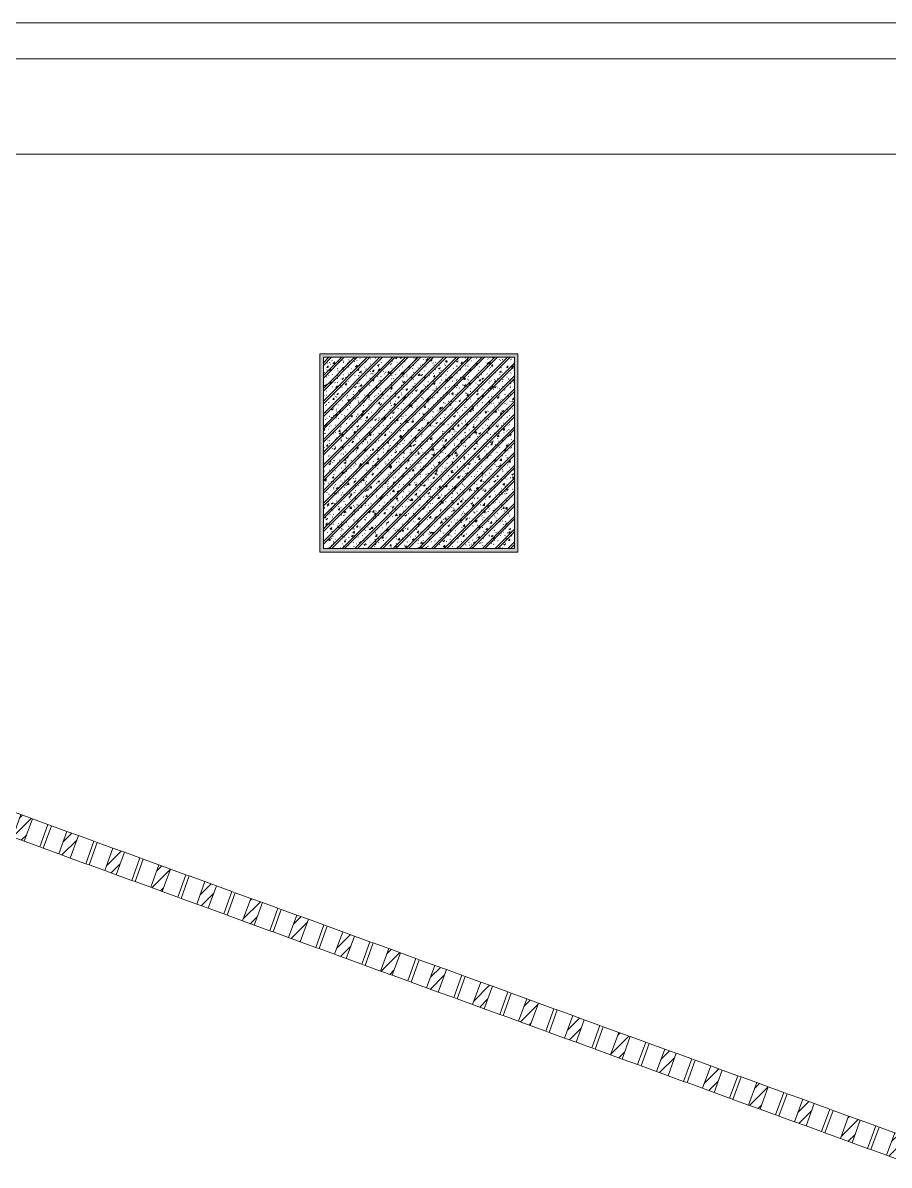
# Model space of a CAD drawing. Header units: millimetres. Extents: x -32090 to 18410, y 18847 to 76047.
# Drawn here: x -18549 to -14920, y 71265 to 76047 of the extents above; entities that cross this region are included whole.
import ezdxf

# ---------------------------------------------------------------- set-up
doc = ezdxf.new("R2010")
doc.units = ezdxf.units.MM
for name, color, linetype, lineweight in [('A-FLOR', 192, 'Continuous', 5), ('A-GLAZ-CURT', 52, 'Continuous', 5), ('A-GLAZ-CWMG', 51, 'Continuous', 5), ('A-WALL', 113, 'Continuous', 5), ('A-WALL-PATT', 111, 'Continuous', 5), ('S-COLS', 52, 'Continuous', 5)]:
    doc.layers.add(name, color=color, linetype=linetype, lineweight=lineweight)

# ---------------------------------------------------------------- blocks, each defined once
blk = doc.blocks.new('GUTTER_1 - GUTTER_1-8544427-1st Traffic Floor Plan - Pedestrian')
at = {"layer": 'A-FLOR'}
for p, q in [((-32089.9, 76047.2), (18410.1, 76047.2)), ((18260.1, 75897.2), (-31939.9, 75897.2))]:
    blk.add_line(p, q, dxfattribs=at)
blk = doc.blocks.new('X Block - X Block-V633-1st Traffic Floor Plan - Pedestrian')
at = {"layer": 'A-GLAZ-CURT'}
h = blk.add_hatch(dxfattribs=at)
h.set_pattern_fill('FP_627', color=256, style=0, pattern_type=2)
h.set_pattern_definition([(65, (42280.587, -61949.525), (-31.720773, 14.791639), [])])
h.paths.add_polyline_path([(-33.3, -50), (18.3, -50), (18.3, 50), (-33.3, 50)])
for p, q in [((-102.5, 50), (-102.5, -50)), ((-102.5, 50), (-33.3, 50)), ((18.3, 50), (-33.3, 50)), ((-33.3, 50), (-33.3, -50)), ((18.3, -50), (18.3, 50)), ((18.3, 50), (87.5, 50)), ((87.5, 50), (87.5, -50)), ((-33.3, -50), (-102.5, -50)), ((-33.3, -50), (18.3, -50)), ((87.5, -50), (18.3, -50))]:
    blk.add_line(p, q, dxfattribs=at)
blk = doc.blocks.new('Rectangular Mullion - 15 x 100mm-V155-1st Traffic Floor Plan - Pedestrian')
at = {"layer": 'A-GLAZ-CWMG'}
for p, q in [((-23149.9, 65882), (-23134.9, 65882)), ((-23134.9, 65782), (-23149.9, 65782))]:
    blk.add_line(p, q, dxfattribs=at)
blk = doc.blocks.new('X Block - X Block-V634-1st Traffic Floor Plan - Pedestrian')
at = {"layer": 'A-GLAZ-CURT'}
h = blk.add_hatch(dxfattribs=at)
h.set_pattern_fill('FP_628', color=256, style=0, pattern_type=2)
h.set_pattern_definition([(65, (42075.587, -61949.525), (-31.720773, 14.791639), [])])
h.paths.add_polyline_path([(18.3, -50), (18.3, 50), (-33.3, 50), (-33.3, -50), (-13.5, -50)])
for p, q in [((-102.5, 50), (-102.5, -50)), ((-102.5, 50), (-33.3, 50)), ((18.3, 50), (-33.3, 50)), ((-33.3, 50), (-33.3, -50)), ((18.3, -50), (18.3, 50)), ((18.3, 50), (87.5, 50)), ((87.5, 50), (87.5, -50)), ((-33.3, -50), (-102.5, -50)), ((-33.3, -50), (18.3, -50)), ((87.5, -50), (18.3, -50))]:
    blk.add_line(p, q, dxfattribs=at)
blk = doc.blocks.new('X Block - X Block-V635-1st Traffic Floor Plan - Pedestrian')
at = {"layer": 'A-GLAZ-CURT'}
h = blk.add_hatch(dxfattribs=at)
h.set_pattern_fill('FP_629', color=256, style=0, pattern_type=2)
h.set_pattern_definition([(65, (41870.587, -61949.525), (-31.720773, 14.791639), [])])
h.paths.add_polyline_path([(18.3, -50), (18.3, 50), (-33.3, 50), (-33.3, -50)])
for p, q in [((-102.5, 50), (-102.5, -50)), ((-102.5, 50), (-33.3, 50)), ((18.3, 50), (-33.3, 50)), ((-33.3, 50), (-33.3, -50)), ((18.3, -50), (18.3, 50)), ((18.3, 50), (87.5, 50)), ((87.5, 50), (87.5, -50)), ((-33.3, -50), (-102.5, -50)), ((-33.3, -50), (18.3, -50)), ((87.5, -50), (18.3, -50))]:
    blk.add_line(p, q, dxfattribs=at)
blk = doc.blocks.new('X Block - X Block-V636-1st Traffic Floor Plan - Pedestrian')
at = {"layer": 'A-GLAZ-CURT'}
h = blk.add_hatch(dxfattribs=at)
h.set_pattern_fill('FP_630', color=256, style=0, pattern_type=2)
h.set_pattern_definition([(65, (41665.587, -61949.525), (-31.720773, 14.791639), [])])
h.paths.add_polyline_path([(-33.3, 50), (-33.3, -50), (18.3, -50), (18.3, 50)])
for p, q in [((-102.5, 50), (-102.5, -50)), ((-102.5, 50), (-33.3, 50)), ((18.3, 50), (-33.3, 50)), ((-33.3, 50), (-33.3, -50)), ((18.3, -50), (18.3, 50)), ((18.3, 50), (87.5, 50)), ((87.5, 50), (87.5, -50)), ((-33.3, -50), (-102.5, -50)), ((-33.3, -50), (18.3, -50)), ((87.5, -50), (18.3, -50))]:
    blk.add_line(p, q, dxfattribs=at)
blk = doc.blocks.new('X Block - X Block-V637-1st Traffic Floor Plan - Pedestrian')
at = {"layer": 'A-GLAZ-CURT'}
h = blk.add_hatch(dxfattribs=at)
h.set_pattern_fill('FP_631', color=256, style=0, pattern_type=2)
h.set_pattern_definition([(65, (41460.587, -61949.525), (-31.720773, 14.791639), [])])
h.paths.add_polyline_path([(18.3, -50), (18.3, 50), (-33.3, 50), (-33.3, -50), (-13.3, -50)])
for p, q in [((-102.5, 50), (-102.5, -50)), ((-102.5, 50), (-33.3, 50)), ((18.3, 50), (-33.3, 50)), ((-33.3, 50), (-33.3, -50)), ((18.3, -50), (18.3, 50)), ((18.3, 50), (87.5, 50)), ((87.5, 50), (87.5, -50)), ((-33.3, -50), (-102.5, -50)), ((-33.3, -50), (18.3, -50)), ((87.5, -50), (18.3, -50))]:
    blk.add_line(p, q, dxfattribs=at)
blk = doc.blocks.new('X Block - X Block-V638-1st Traffic Floor Plan - Pedestrian')
at = {"layer": 'A-GLAZ-CURT'}
h = blk.add_hatch(dxfattribs=at)
h.set_pattern_fill('FP_632', color=256, style=0, pattern_type=2)
h.set_pattern_definition([(65, (41255.587, -61949.525), (-31.720773, 14.791639), [])])
h.paths.add_polyline_path([(-33.3, -50), (18.3, -50), (18.3, 50), (-33.3, 50)])
for p, q in [((-102.5, 50), (-102.5, -50)), ((-102.5, 50), (-33.3, 50)), ((18.3, 50), (-33.3, 50)), ((-33.3, 50), (-33.3, -50)), ((18.3, -50), (18.3, 50)), ((18.3, 50), (87.5, 50)), ((87.5, 50), (87.5, -50)), ((-33.3, -50), (-102.5, -50)), ((-33.3, -50), (18.3, -50)), ((87.5, -50), (18.3, -50))]:
    blk.add_line(p, q, dxfattribs=at)
blk = doc.blocks.new('X Block - X Block-V639-1st Traffic Floor Plan - Pedestrian')
at = {"layer": 'A-GLAZ-CURT'}
h = blk.add_hatch(dxfattribs=at)
h.set_pattern_fill('FP_633', color=256, style=0, pattern_type=2)
h.set_pattern_definition([(65, (41050.587, -61949.525), (-31.720773, 14.791639), [])])
h.paths.add_polyline_path([(18.3, -50), (18.3, 50), (-33.3, 50), (-33.3, -50)])
for p, q in [((-102.5, 50), (-102.5, -50)), ((-102.5, 50), (-33.3, 50)), ((18.3, 50), (-33.3, 50)), ((-33.3, 50), (-33.3, -50)), ((18.3, -50), (18.3, 50)), ((18.3, 50), (87.5, 50)), ((87.5, 50), (87.5, -50)), ((-33.3, -50), (-102.5, -50)), ((-33.3, -50), (18.3, -50)), ((87.5, -50), (18.3, -50))]:
    blk.add_line(p, q, dxfattribs=at)
blk = doc.blocks.new('X Block - X Block-V640-1st Traffic Floor Plan - Pedestrian')
at = {"layer": 'A-GLAZ-CURT'}
h = blk.add_hatch(dxfattribs=at)
h.set_pattern_fill('FP_634', color=256, style=0, pattern_type=2)
h.set_pattern_definition([(65, (40845.587, -61949.525), (-31.720773, 14.791639), [])])
h.paths.add_polyline_path([(18.3, -50), (18.3, 50), (-33.3, 50), (-33.3, -50), (-13.1, -50)])
for p, q in [((-102.5, 50), (-102.5, -50)), ((-102.5, 50), (-33.3, 50)), ((18.3, 50), (-33.3, 50)), ((-33.3, 50), (-33.3, -50)), ((18.3, -50), (18.3, 50)), ((18.3, 50), (87.5, 50)), ((87.5, 50), (87.5, -50)), ((-33.3, -50), (-102.5, -50)), ((-33.3, -50), (18.3, -50)), ((87.5, -50), (18.3, -50))]:
    blk.add_line(p, q, dxfattribs=at)
blk = doc.blocks.new('X Block - X Block-V641-1st Traffic Floor Plan - Pedestrian')
at = {"layer": 'A-GLAZ-CURT'}
h = blk.add_hatch(dxfattribs=at)
h.set_pattern_fill('FP_635', color=256, style=0, pattern_type=2)
h.set_pattern_definition([(65, (40640.587, -61949.525), (-31.720773, 14.791639), [])])
h.paths.add_polyline_path([(-33.3, 50), (-33.3, -50), (18.3, -50), (18.3, 50)])
for p, q in [((-102.5, 50), (-102.5, -50)), ((-102.5, 50), (-33.3, 50)), ((18.3, 50), (-33.3, 50)), ((-33.3, 50), (-33.3, -50)), ((18.3, -50), (18.3, 50)), ((18.3, 50), (87.5, 50)), ((87.5, 50), (87.5, -50)), ((-33.3, -50), (-102.5, -50)), ((-33.3, -50), (18.3, -50)), ((87.5, -50), (18.3, -50))]:
    blk.add_line(p, q, dxfattribs=at)
blk = doc.blocks.new('X Block - X Block-V642-1st Traffic Floor Plan - Pedestrian')
at = {"layer": 'A-GLAZ-CURT'}
h = blk.add_hatch(dxfattribs=at)
h.set_pattern_fill('FP_636', color=256, style=0, pattern_type=2)
h.set_pattern_definition([(65, (40435.587, -61949.525), (-31.720773, 14.791639), [])])
h.paths.add_polyline_path([(-33.3, -50), (18.3, -50), (18.3, 50), (-33.3, 50)])
for p, q in [((-102.5, 50), (-102.5, -50)), ((-102.5, 50), (-33.3, 50)), ((18.3, 50), (-33.3, 50)), ((-33.3, 50), (-33.3, -50)), ((18.3, -50), (18.3, 50)), ((18.3, 50), (87.5, 50)), ((87.5, 50), (87.5, -50)), ((-33.3, -50), (-102.5, -50)), ((-33.3, -50), (18.3, -50)), ((87.5, -50), (18.3, -50))]:
    blk.add_line(p, q, dxfattribs=at)
blk = doc.blocks.new('X Block - X Block-V643-1st Traffic Floor Plan - Pedestrian')
at = {"layer": 'A-GLAZ-CURT'}
h = blk.add_hatch(dxfattribs=at)
h.set_pattern_fill('FP_637', color=256, style=0, pattern_type=2)
h.set_pattern_definition([(65, (40230.587, -61949.525), (-31.720773, 14.791639), [])])
h.paths.add_polyline_path([(18.3, -50), (18.3, 50), (-33.3, 50), (-33.3, -50), (-12.9, -50)])
for p, q in [((-102.5, 50), (-102.5, -50)), ((-102.5, 50), (-33.3, 50)), ((18.3, 50), (-33.3, 50)), ((-33.3, 50), (-33.3, -50)), ((18.3, -50), (18.3, 50)), ((18.3, 50), (87.5, 50)), ((87.5, 50), (87.5, -50)), ((-33.3, -50), (-102.5, -50)), ((-33.3, -50), (18.3, -50)), ((87.5, -50), (18.3, -50))]:
    blk.add_line(p, q, dxfattribs=at)
blk = doc.blocks.new('X Block - X Block-V644-1st Traffic Floor Plan - Pedestrian')
at = {"layer": 'A-GLAZ-CURT'}
h = blk.add_hatch(dxfattribs=at)
h.set_pattern_fill('FP_638', color=256, style=0, pattern_type=2)
h.set_pattern_definition([(65, (40025.587, -61949.525), (-31.720773, 14.791639), [])])
h.paths.add_polyline_path([(-33.3, -50), (18.3, -50), (18.3, 50), (-33.3, 50)])
for p, q in [((-102.5, 50), (-102.5, -50)), ((-102.5, 50), (-33.3, 50)), ((18.3, 50), (-33.3, 50)), ((-33.3, 50), (-33.3, -50)), ((18.3, -50), (18.3, 50)), ((18.3, 50), (87.5, 50)), ((87.5, 50), (87.5, -50)), ((-33.3, -50), (-102.5, -50)), ((-33.3, -50), (18.3, -50)), ((87.5, -50), (18.3, -50))]:
    blk.add_line(p, q, dxfattribs=at)
blk = doc.blocks.new('X Block - X Block-V645-1st Traffic Floor Plan - Pedestrian')
at = {"layer": 'A-GLAZ-CURT'}
h = blk.add_hatch(dxfattribs=at)
h.set_pattern_fill('FP_639', color=256, style=0, pattern_type=2)
h.set_pattern_definition([(65, (39820.587, -61949.525), (-31.720773, 14.791639), [])])
h.paths.add_polyline_path([(-33.3, -50), (18.3, -50), (18.3, 50), (-33.3, 50)])
for p, q in [((-102.5, 50), (-102.5, -50)), ((-102.5, 50), (-33.3, 50)), ((18.3, 50), (-33.3, 50)), ((-33.3, 50), (-33.3, -50)), ((18.3, -50), (18.3, 50)), ((18.3, 50), (87.5, 50)), ((87.5, 50), (87.5, -50)), ((-33.3, -50), (-102.5, -50)), ((-33.3, -50), (18.3, -50)), ((87.5, -50), (18.3, -50))]:
    blk.add_line(p, q, dxfattribs=at)
blk = doc.blocks.new('X Block - X Block-V646-1st Traffic Floor Plan - Pedestrian')
at = {"layer": 'A-GLAZ-CURT'}
h = blk.add_hatch(dxfattribs=at)
h.set_pattern_fill('FP_640', color=256, style=0, pattern_type=2)
h.set_pattern_definition([(65, (39615.587, -61949.525), (-31.720773, 14.791639), [])])
h.paths.add_polyline_path([(18.3, -50), (18.3, 50), (-33.3, 50), (-33.3, -50), (-12.7, -50)])
for p, q in [((-102.5, 50), (-102.5, -50)), ((-102.5, 50), (-33.3, 50)), ((18.3, 50), (-33.3, 50)), ((-33.3, 50), (-33.3, -50)), ((18.3, -50), (18.3, 50)), ((18.3, 50), (87.5, 50)), ((87.5, 50), (87.5, -50)), ((-33.3, -50), (-102.5, -50)), ((-33.3, -50), (18.3, -50)), ((87.5, -50), (18.3, -50))]:
    blk.add_line(p, q, dxfattribs=at)
blk = doc.blocks.new('X Block - X Block-V647-1st Traffic Floor Plan - Pedestrian')
at = {"layer": 'A-GLAZ-CURT'}
h = blk.add_hatch(dxfattribs=at)
h.set_pattern_fill('FP_641', color=256, style=0, pattern_type=2)
h.set_pattern_definition([(65, (39410.587, -61949.525), (-31.720773, 14.791639), [])])
h.paths.add_polyline_path([(18.3, -50), (18.3, 50), (-33.3, 50), (-33.3, -50)])
for p, q in [((-102.5, 50), (-102.5, -50)), ((-102.5, 50), (-33.3, 50)), ((18.3, 50), (-33.3, 50)), ((-33.3, 50), (-33.3, -50)), ((18.3, -50), (18.3, 50)), ((18.3, 50), (87.5, 50)), ((87.5, 50), (87.5, -50)), ((-33.3, -50), (-102.5, -50)), ((-33.3, -50), (18.3, -50)), ((87.5, -50), (18.3, -50))]:
    blk.add_line(p, q, dxfattribs=at)
blk = doc.blocks.new('X Block - X Block-V648-1st Traffic Floor Plan - Pedestrian')
at = {"layer": 'A-GLAZ-CURT'}
h = blk.add_hatch(dxfattribs=at)
h.set_pattern_fill('FP_642', color=256, style=0, pattern_type=2)
h.set_pattern_definition([(65, (39205.587, -61949.525), (-31.720773, 14.791639), [])])
h.paths.add_polyline_path([(-33.3, -50), (18.3, -50), (18.3, 50), (-33.3, 50)])
for p, q in [((-102.5, 50), (-102.5, -50)), ((-102.5, 50), (-33.3, 50)), ((18.3, 50), (-33.3, 50)), ((-33.3, 50), (-33.3, -50)), ((18.3, -50), (18.3, 50)), ((18.3, 50), (87.5, 50)), ((87.5, 50), (87.5, -50)), ((-33.3, -50), (-102.5, -50)), ((-33.3, -50), (18.3, -50)), ((87.5, -50), (18.3, -50))]:
    blk.add_line(p, q, dxfattribs=at)
blk = doc.blocks.new('X Block - X Block-V649-1st Traffic Floor Plan - Pedestrian')
at = {"layer": 'A-GLAZ-CURT'}
h = blk.add_hatch(dxfattribs=at)
h.set_pattern_fill('FP_643', color=256, style=0, pattern_type=2)
h.set_pattern_definition([(65, (39000.587, -61949.525), (-31.720773, 14.791639), [])])
h.paths.add_polyline_path([(18.3, -50), (18.3, 50), (-33.3, 50), (-33.3, -50), (-12.4, -50)])
for p, q in [((-102.5, 50), (-102.5, -50)), ((-102.5, 50), (-33.3, 50)), ((18.3, 50), (-33.3, 50)), ((-33.3, 50), (-33.3, -50)), ((18.3, -50), (18.3, 50)), ((18.3, 50), (87.5, 50)), ((87.5, 50), (87.5, -50)), ((-33.3, -50), (-102.5, -50)), ((-33.3, -50), (18.3, -50)), ((87.5, -50), (18.3, -50))]:
    blk.add_line(p, q, dxfattribs=at)
blk = doc.blocks.new('X Block - X Block-V650-1st Traffic Floor Plan - Pedestrian')
at = {"layer": 'A-GLAZ-CURT'}
h = blk.add_hatch(dxfattribs=at)
h.set_pattern_fill('FP_644', color=256, style=0, pattern_type=2)
h.set_pattern_definition([(65, (38795.587, -61949.525), (-31.720773, 14.791639), [])])
h.paths.add_polyline_path([(-33.3, 50), (-33.3, -50), (18.3, -50), (18.3, 50)])
for p, q in [((-102.5, 50), (-102.5, -50)), ((-102.5, 50), (-33.3, 50)), ((18.3, 50), (-33.3, 50)), ((-33.3, 50), (-33.3, -50)), ((18.3, -50), (18.3, 50)), ((18.3, 50), (87.5, 50)), ((87.5, 50), (87.5, -50)), ((-33.3, -50), (-102.5, -50)), ((-33.3, -50), (18.3, -50)), ((87.5, -50), (18.3, -50))]:
    blk.add_line(p, q, dxfattribs=at)
blk = doc.blocks.new('X Block - X Block-V651-1st Traffic Floor Plan - Pedestrian')
at = {"layer": 'A-GLAZ-CURT'}
h = blk.add_hatch(dxfattribs=at)
h.set_pattern_fill('FP_645', color=256, style=0, pattern_type=2)
h.set_pattern_definition([(65, (38590.587, -61949.525), (-31.720773, 14.791639), [])])
h.paths.add_polyline_path([(18.3, -50), (18.3, 50), (-33.3, 50), (-33.3, -50)])
for p, q in [((-102.5, 50), (-102.5, -50)), ((-102.5, 50), (-33.3, 50)), ((18.3, 50), (-33.3, 50)), ((-33.3, 50), (-33.3, -50)), ((18.3, -50), (18.3, 50)), ((18.3, 50), (87.5, 50)), ((87.5, 50), (87.5, -50)), ((-33.3, -50), (-102.5, -50)), ((-33.3, -50), (18.3, -50)), ((87.5, -50), (18.3, -50))]:
    blk.add_line(p, q, dxfattribs=at)
blk = doc.blocks.new('X Block - X Block-V652-1st Traffic Floor Plan - Pedestrian')
at = {"layer": 'A-GLAZ-CURT'}
h = blk.add_hatch(dxfattribs=at)
h.set_pattern_fill('FP_646', color=256, style=0, pattern_type=2)
h.set_pattern_definition([(65, (38385.587, -61949.525), (-31.720773, 14.79164), [])])
h.paths.add_polyline_path([(18.3, -50), (18.3, 50), (-33.3, 50), (-33.3, -50), (-12.2, -50)])
for p, q in [((-102.5, 50), (-102.5, -50)), ((-102.5, 50), (-33.3, 50)), ((18.3, 50), (-33.3, 50)), ((-33.3, 50), (-33.3, -50)), ((18.3, -50), (18.3, 50)), ((18.3, 50), (87.5, 50)), ((87.5, 50), (87.5, -50)), ((-33.3, -50), (-102.5, -50)), ((-33.3, -50), (18.3, -50)), ((87.5, -50), (18.3, -50))]:
    blk.add_line(p, q, dxfattribs=at)

msp = doc.modelspace()

# ---------------------------------------------------------------- hatches: boundary and pattern name
at = {"layer": 'A-WALL-PATT'}
for points in [[(-17304.9, 73832), (-17289.9, 73832), (-17289.9, 74662), (-17304.9, 74662), (-17304.9, 73847)], [(-16489.9, 74647), (-16489.9, 74662), (-17289.9, 74662), (-17289.9, 74647), (-17223.8, 74647)], [(-16474.9, 73832), (-16474.9, 74662), (-16489.9, 74662), (-16489.9, 73832)], [(-16489.9, 73832), (-16489.9, 73847), (-17289.9, 73847), (-17289.9, 73832), (-17223.8, 73832)]]:
    msp.add_hatch(color=256, dxfattribs=at).paths.add_polyline_path(points)
at = {"layer": 'S-COLS'}
h = msp.add_hatch(dxfattribs=at)
h.set_pattern_fill('FP_1', color=256, style=0, pattern_type=2)
h.set_pattern_definition([(50, (0, 0), (63.763904, -5.57885), [6.667, -73.342]), (355, (0, 0), (-12.334876, 66.869514), [5.334, -58.674]), (100.451, (5.314, -0.465), (51.43036, 61.29098), [5.667, -62.332]), (46.184, (0, 17.78), (94.87722, -14.714836), [10.001, -110.014]), (96.636, (7.91, 16.55), (83.09115, 86.5993), [8.5, -93.497]), (351.184, (0, 17.78), (83.09204, 86.59928), [8.001, -88.011]), (21, (8.89, 13.335), (53.064487, -35.792726), [6.667, -73.342]), (326, (8.89, 13.335), (21.63066, 64.46546), [5.334, -58.674]), (71.451, (13.31, 10.35), (74.69646, 28.672367), [5.667, -62.332]), (37.5, (0, 0), (1.080413, 29.594271), [1.676, -56.286, 1.676, -57.887, -58.896]), (37.5, (0, 0), (1.080413, 29.594271), [-117.526, 1.676, -57.22]), (7.5, (0, 0), (23.386368, 35.063507), [1.676, -32.283, 1.676, -54.953, -22.447]), (7.5, (0, 0), (23.386368, 35.063507), [-90.589, 1.676, -20.771]), (327.5, (-19.825, 0), (47.456567, -2.005468), [1.676, -20.549, 1.676, -67.666, -92.011]), (327.5, (-19.825, 0), (47.456567, -2.005468), [-91.567, 1.676, -90.335]), (317.5, (-28.715, 0), (51.844948, 8.89904), [1.676, -27.216, 1.676, -44.374, -65.341]), (317.5, (-28.715, 0), (51.844948, 8.89904), [-74.943, 1.676, -63.665]), (45, (0, 0), (-26.715908, 26.715908), []), (45, (0, 10.89), (-26.715908, 26.715908), [])])
h.paths.add_polyline_path([(-17289.9, 73847), (-16489.9, 73847), (-16489.9, 74647), (-17289.9, 74647)])

# ---------------------------------------------------------------- linework, layer by layer
at = {"layer": 'A-FLOR'}
msp.add_line((-31539.9, 75497.2), (17860.1, 75497.2), dxfattribs=at)
at = {"layer": 'A-WALL', "lineweight": 15}
for p, q in [((-16474.9, 74662), (-17304.9, 74662)), ((-17304.9, 74662), (-17304.9, 73832)), ((-17289.9, 74647), (-16489.9, 74647)), ((-17289.9, 73847), (-17289.9, 74647)), ((-16489.9, 74647), (-16489.9, 73847)), ((-16474.9, 73832), (-16474.9, 74662)), ((-16489.9, 73847), (-17289.9, 73847)), ((-17304.9, 73832), (-16474.9, 73832))]:
    msp.add_line(p, q, dxfattribs=at)
at = {"layer": 'S-COLS', "lineweight": 15}
for p, q in [((-16489.9, 74647), (-17289.9, 74647)), ((-17289.9, 74647), (-17289.9, 73847)), ((-16489.9, 73847), (-16489.9, 74647)), ((-17289.9, 73847), (-16489.9, 73847))]:
    msp.add_line(p, q, dxfattribs=at)

# ---------------------------------------------------------------- block references
at = {"layer": 'A-FLOR'}
msp.add_blockref('GUTTER_1 - GUTTER_1-8544427-1st Traffic Floor Plan - Pedestrian', (0, 0), dxfattribs=at)
at = {"layer": 'A-GLAZ-CURT', "rotation": 340.0000592352971}
for name, p in [('X Block - X Block-V633-1st Traffic Floor Plan - Pedestrian', (-18542.8, 72674.3)), ('X Block - X Block-V634-1st Traffic Floor Plan - Pedestrian', (-18350.2, 72604.2)), ('X Block - X Block-V635-1st Traffic Floor Plan - Pedestrian', (-18157.6, 72534.1)), ('X Block - X Block-V636-1st Traffic Floor Plan - Pedestrian', (-17964.9, 72464)), ('X Block - X Block-V637-1st Traffic Floor Plan - Pedestrian', (-17772.3, 72393.8)), ('X Block - X Block-V638-1st Traffic Floor Plan - Pedestrian', (-17579.7, 72323.7)), ('X Block - X Block-V639-1st Traffic Floor Plan - Pedestrian', (-17387, 72253.6)), ('X Block - X Block-V640-1st Traffic Floor Plan - Pedestrian', (-17194.4, 72183.5)), ('X Block - X Block-V641-1st Traffic Floor Plan - Pedestrian', (-17001.7, 72113.4)), ('X Block - X Block-V642-1st Traffic Floor Plan - Pedestrian', (-16809.1, 72043.3)), ('X Block - X Block-V643-1st Traffic Floor Plan - Pedestrian', (-16616.5, 71973.2)), ('X Block - X Block-V644-1st Traffic Floor Plan - Pedestrian', (-16423.8, 71903.1)), ('X Block - X Block-V645-1st Traffic Floor Plan - Pedestrian', (-16231.2, 71832.9)), ('X Block - X Block-V646-1st Traffic Floor Plan - Pedestrian', (-16038.6, 71762.8)), ('X Block - X Block-V647-1st Traffic Floor Plan - Pedestrian', (-15845.9, 71692.7)), ('X Block - X Block-V648-1st Traffic Floor Plan - Pedestrian', (-15653.3, 71622.6)), ('X Block - X Block-V649-1st Traffic Floor Plan - Pedestrian', (-15460.7, 71552.5)), ('X Block - X Block-V650-1st Traffic Floor Plan - Pedestrian', (-15268, 71482.4)), ('X Block - X Block-V651-1st Traffic Floor Plan - Pedestrian', (-15075.4, 71412.3)), ('X Block - X Block-V652-1st Traffic Floor Plan - Pedestrian', (-14882.7, 71342.1))]:
    msp.add_blockref(name, p, dxfattribs=at)
at = {"layer": 'A-GLAZ-CWMG'}
for p, rotation in [((-19222.6, 2864.8), 340.0000592352974), ((-19030, 2794.7), 340.0000592352974), ((-18837.3, 2724.6), 340.0000592352957), ((-18644.7, 2654.4), 340.000059235297), ((-18452.1, 2584.3), 340.0000592352976), ((-18259.4, 2514.2), 340.0000592352974), ((-18066.8, 2444.1), 340.0000592352974), ((-17874.1, 2374), 340.0000592352972), ((-17681.5, 2303.9), 340.0000592352979), ((-17488.9, 2233.8), 340.0000592352955), ((-17296.2, 2163.6), 340.0000592352972), ((-17103.6, 2093.5), 340.0000592352974), ((-16911, 2023.4), 340.0000592352974), ((-16718.3, 1953.3), 340.0000592352976), ((-16525.7, 1883.2), 340.0000592352974), ((-16333, 1813.1), 340.0000592352974), ((-16140.4, 1743), 340.0000592352974), ((-15947.8, 1672.9), 340.0000592352955), ((-15755.1, 1602.7), 340.0000592352972)]:
    msp.add_blockref('Rectangular Mullion - 15 x 100mm-V155-1st Traffic Floor Plan - Pedestrian', p, dxfattribs=dict(at, rotation=rotation))

doc.saveas('drawing.dxf')
